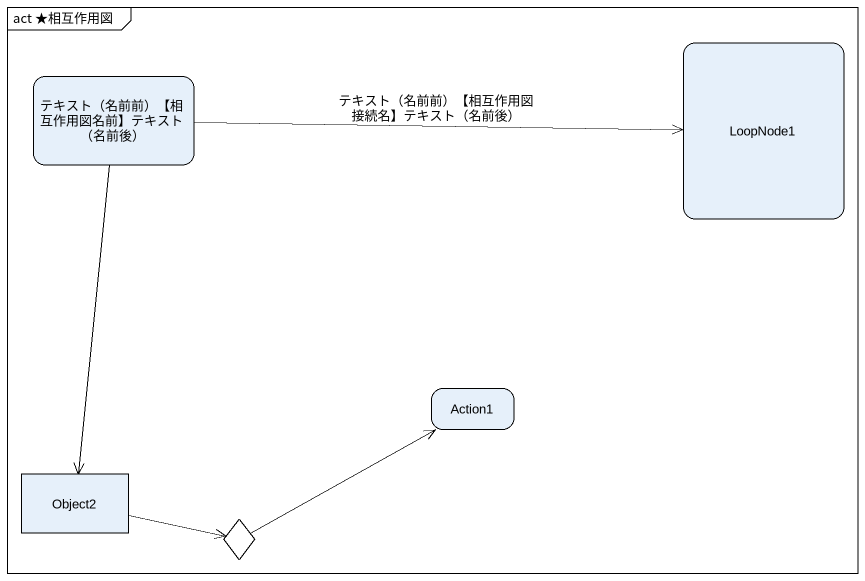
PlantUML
@startuml
mainframe act ★相互作用図
hide empty description
state "テキスト（名前前）【相互作用図名前】テキスト（名前後）" as テキスト_名前前_相互作用図名前_テキスト_名前後
state LoopNode1
state Action1
state Object2 <<object>>
state choice1 <<choice>>
テキスト_名前前_相互作用図名前_テキスト_名前後 -right-> LoopNode1 : テキスト（名前前）【相互作用図接続名】テキスト（名前後）
テキスト_名前前_相互作用図名前_テキスト_名前後 --> Object2
Object2 -right-> choice1
choice1 -right-> Action1
@enduml
